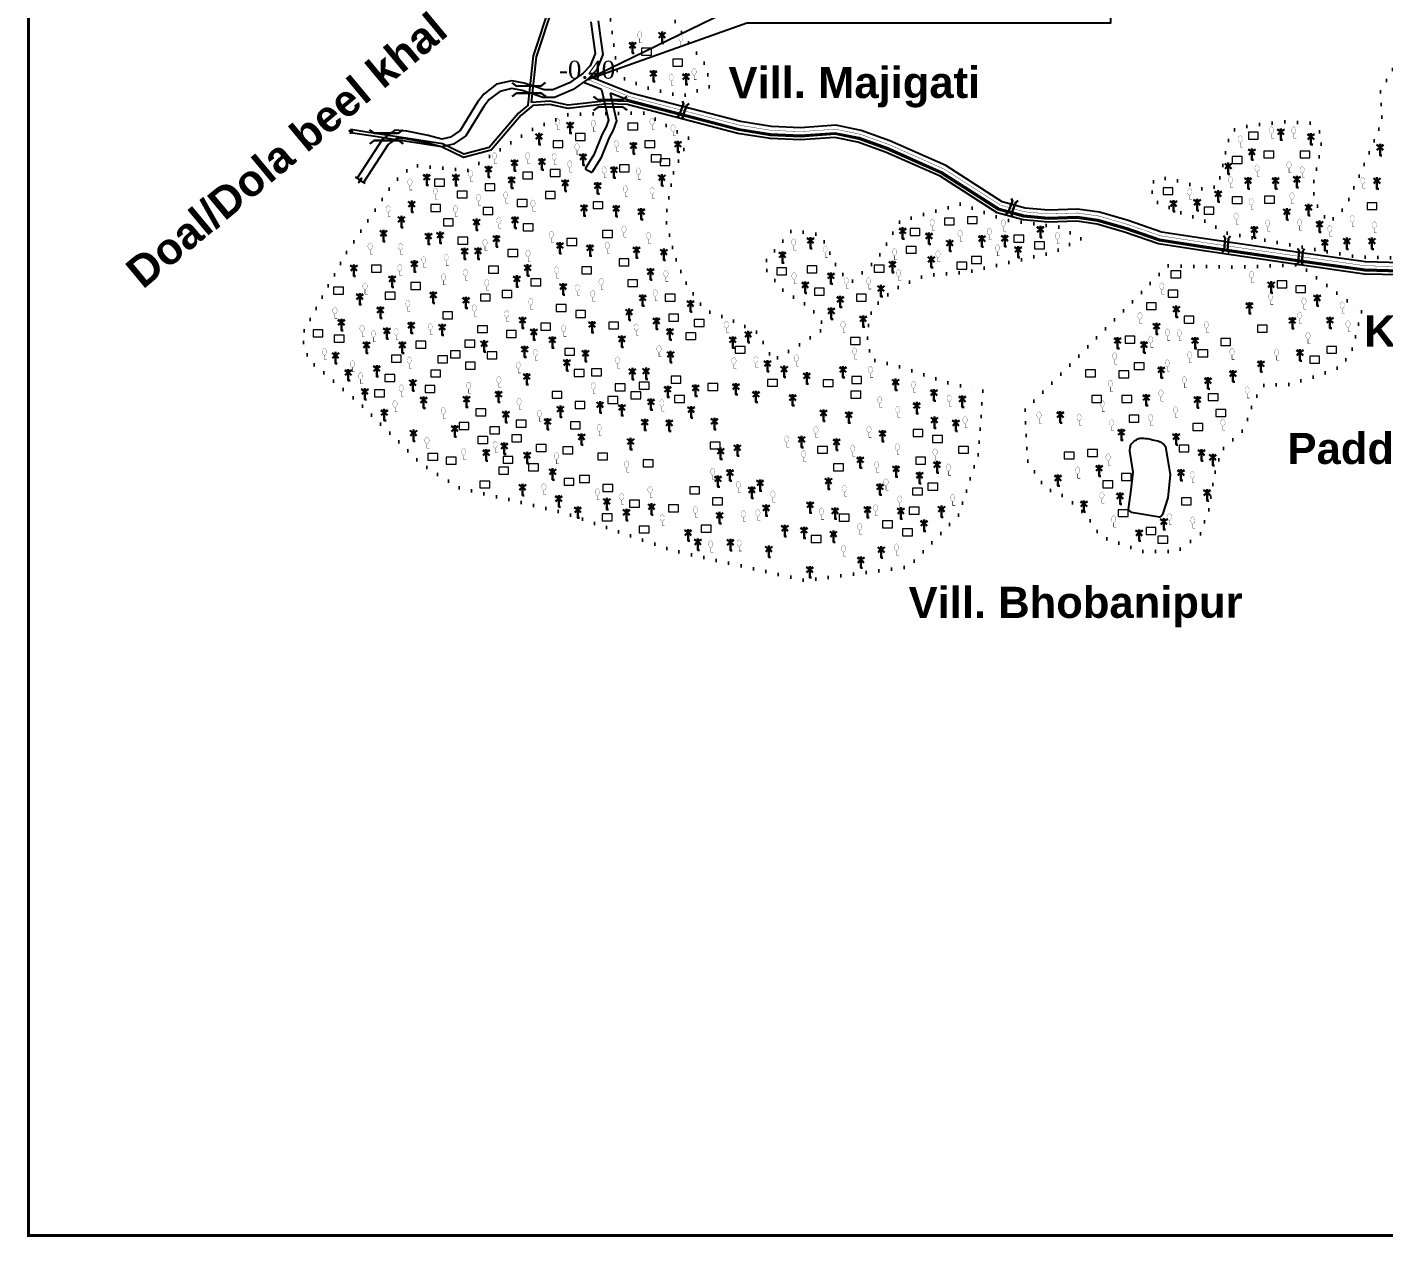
# Model space of a CAD drawing. Header units: millimetres. Extents: x 103 to 32834, y -100302 to -48.
# Drawn here: x 28147 to 30281, y -100302 to -98398 of the extents above; entities that cross this region are included whole.
import ezdxf

# ---------------------------------------------------------------- set-up
doc = ezdxf.new("R2010")
doc.units = ezdxf.units.MM
doc.header["$MEASUREMENT"] = 0
doc.linetypes.add('CENTERX2', pattern=[4, 2.5, -0.5, 0.5, -0.5])
doc.linetypes.add('DOT2', pattern=[0.125, 0, -0.125])
for name, color, linetype in [('boundary', 7, 'Continuous'), ('Home Stead', 151, 'Continuous'), ('Khal', 4, 'Continuous'), ('TEXT', 5, 'Continuous'), ('Trees', 77, 'Continuous')]:
    doc.layers.add(name, color=color, linetype=linetype)
for name, color, linetype, lineweight in [('Bridge or Culvert', 7, 'Continuous', 25), ('HOUSE', 144, 'Continuous', 18), ('OUTLINE', 7, 'Continuous', 15), ('PUCCA ROAD', 1, 'Continuous', 30)]:
    doc.layers.add(name, color=color, linetype=linetype, lineweight=lineweight)
doc.styles.add('b', font='times.ttf')
doc.styles.add('sum', font='arialbd.ttf')

# ---------------------------------------------------------------- blocks, each defined once
blk = doc.blocks.new('A$C3B865840')
at = {"layer": 'Bridge or Culvert', "color": 7, "linetype": 'Continuous', "lineweight": 30}
for points in [[(0, 43.6), (13.8, 33.1), (91.3, 33.3), (105, 44.2)], [(0.2, 0), (13.9, 10.6), (91.4, 10.9), (105.2, 0.2)]]:
    blk.add_lwpolyline(points, dxfattribs=at)
blk = doc.blocks.new('A$C7FEE66E4')
at = {"layer": 'Trees', "linetype": 'Continuous', "const_width": 0.000142}
blk.add_lwpolyline([(0, 0.00001, 0.606435), (0, 0.00493, 0.606435)], format="xyb", close=True, dxfattribs=at)
at = {"layer": 'Trees', "linetype": 'Continuous', "const_width": 0.000252}
for points in [[(0, 0.00001), (0, -0.00287)], [(0, -0.00287), (0.00172, -0.00287)]]:
    blk.add_lwpolyline(points, dxfattribs=at)
blk = doc.blocks.new('A$C01DB3217')
at = {"layer": 'Trees', "color": 1, "lineweight": 30}
blk.add_lwpolyline([(0, 0.0028), (0, -0.0071), (0.0015, -0.0071)], dxfattribs=at)
for centre, start, end in [((-0.012, -0.0154), 41.2491, 62.6782), ((0.012, -0.0154), 117.3218, 138.7509)]:
    blk.add_arc(centre, 0.0195, start, end, dxfattribs=at)

msp = doc.modelspace()

# ---------------------------------------------------------------- linework, layer by layer
at = {"layer": 'boundary', "color": 0, "const_width": 4.28}
msp.add_lwpolyline([(28148.8, -96961.5), (32831.6, -96961.5), (32831.6, -100299.5), (28148.8, -100299.5), (28148.8, -96961.5)], dxfattribs=at)
at = {"layer": 'Home Stead', "color": 7, "linetype": 'DOT2', "lineweight": 50, "ltscale": 159.474072, "flags": 128}
for points in [[(29262.5, -98254.7), (29226.8, -98340.6), (29183.7, -98356.9), (29162.4, -98382.9), (29180.5, -98414.4), (29215.2, -98459.3), (29221.5, -98491.6), (29176.6, -98507.4), (29122.2, -98493.9), (29076.4, -98475.6), (29069.2, -98421), (29061.4, -98361.5), (29034.9, -98285.1), (29041.6, -98241.5), (29061.4, -98210.4), (29103.4, -98187.8), (29134.9, -98176.2), (29148.2, -98186.1), (29169.8, -98202.4), (29218.9, -98214.9), (29237.1, -98223.7), (29262.5, -98254.7)], [(30550.2, -98628), (30489.8, -98651), (30462.7, -98676.8), (30437.6, -98711.4), (30436.9, -98744.6), (30434, -98764.9), (30240.3, -98759.9), (30172.3, -98748.3), (30080, -98730.9), (30034.1, -98722.2), (30001.2, -98704.1), (29963.5, -98691.1), (29920, -98672.2), (29913.7, -98644.2), (29930.9, -98635.4), (29967.7, -98642.5), (29995.8, -98653.4), (30020.5, -98649.2), (30025.1, -98627.9), (30037.7, -98573.9), (30045.7, -98560), (30072, -98553.3), (30123.2, -98547.5), (30165, -98549.2), (30180.1, -98562.1), (30183.5, -98586), (30174.7, -98625.4), (30168.8, -98653.4), (30177.6, -98681.5), (30194.4, -98705.7), (30213.2, -98691.1), (30225, -98671.8), (30254.7, -98605.3), (30278.8, -98546.9), (30276.2, -98499.5), (30299.9, -98456.4), (30345.1, -98439), (30371.4, -98439), (30390.9, -98453.8), (30393.6, -98485.9), (30388.3, -98539.5), (30393, -98580), (30399.4, -98601.1), (30426.7, -98608.5), (30460.4, -98601.6), (30505.2, -98579), (30535.6, -98569.8), (30550.2, -98628)], [(29650.5, -98971.2), (29643.5, -99069.9), (29612.3, -99166), (29533.9, -99247.5), (29372.1, -99269.2), (29163.2, -99222.1), (28990.9, -99162.4), (28825.2, -99122.9), (28765.6, -99084.9), (28670.4, -98990.7), (28589.5, -98921.9), (28578.4, -98883.6), (28647.5, -98755.7), (28723.4, -98643.1), (28753.3, -98615.8), (28839.5, -98624.3), (28939.3, -98560.4), (28999, -98535.7), (29116.7, -98533.3), (29187.7, -98573.2), (29162.9, -98629.6), (29150.9, -98698.7), (29164.4, -98755.7), (29181.7, -98798.6), (29212.5, -98843.6), (29253.8, -98858.6), (29296.8, -98879.8), (29320.5, -98922.8), (29361.8, -98898.6), (29403.1, -98870.9), (29379.5, -98839.6), (29337, -98813.7), (29303.9, -98772.9), (29349.4, -98718.6), (29395.5, -98725.1), (29423.8, -98782.4), (29443.9, -98799.5), (29484.1, -98764.1), (29520.1, -98703.9), (29615.6, -98676.9), (29687.3, -98702.3), (29772.3, -98713.4), (29805.3, -98731), (29763.5, -98752.3), (29688.8, -98769.5), (29625.7, -98783.9), (29561.2, -98789), (29523.1, -98804.3), (29494.4, -98824.2), (29476.2, -98841.5), (29470.7, -98864.7), (29468.8, -98893), (29474.8, -98921.2), (29519.8, -98932.8), (29591.1, -98956.8), (29650.5, -98971.2)], [(30246.2, -98846.5), (30230.7, -98909.4), (30214, -98932.7), (30177.6, -98947), (30129.4, -98961.3), (30093.5, -98960.8), (30078.3, -98983.3), (30061.1, -99031.5), (30026.6, -99063.7), (30014.9, -99101.7), (30006.1, -99158.1), (29992.2, -99196.9), (29956.3, -99223.2), (29899.9, -99223.2), (29835.5, -99199.8), (29815.7, -99169.1), (29783.5, -99139.1), (29748.3, -99123.8), (29720.7, -99080.5), (29716.8, -99000.5), (29794.2, -98923.1), (29890.1, -98826), (29941.6, -98773.8), (30045.9, -98776.2), (30148.8, -98772.3), (30246.2, -98846.5)]]:
    msp.add_lwpolyline(points, dxfattribs=at)
at = {"layer": 'HOUSE'}
for points in [[(29113.4, -98442.5), (29128.9, -98442.5), (29128.9, -98431.7), (29113.4, -98431.7), (29113.4, -98442.5)], [(29162.6, -98459.6), (29178.1, -98459.6), (29178.1, -98448.8), (29162.6, -98448.8), (29162.6, -98459.6)], [(29092, -98560.2), (29107.5, -98560.2), (29107.5, -98549.4), (29092, -98549.4), (29092, -98560.2)], [(28974.3, -98587.9), (28989.8, -98587.9), (28989.8, -98577.1), (28974.3, -98577.1), (28974.3, -98587.9)], [(29009.3, -98576.9), (29024.8, -98576.9), (29024.8, -98566), (29009.3, -98566), (29009.3, -98576.9)], [(29118.6, -98587.9), (29134.1, -98587.9), (29134.1, -98577.1), (29118.6, -98577.1), (29118.6, -98587.9)], [(30068.4, -98574.7), (30083.9, -98574.7), (30083.9, -98563.9), (30068.4, -98563.9), (30068.4, -98574.7)], [(29128.6, -98610.1), (29144.1, -98610.1), (29144.1, -98599.3), (29128.6, -98599.3), (29128.6, -98610.1)], [(29142.5, -98616.2), (29158, -98616.2), (29158, -98605.4), (29142.5, -98605.4), (29142.5, -98616.2)], [(30042.8, -98613), (30058.4, -98613), (30058.4, -98602.1), (30042.8, -98602.1), (30042.8, -98613)], [(30092.5, -98604.2), (30108.1, -98604.2), (30108.1, -98593.4), (30092.5, -98593.4), (30092.5, -98604.2)], [(30149.6, -98604.2), (30165.1, -98604.2), (30165.1, -98593.4), (30149.6, -98593.4), (30149.6, -98604.2)], [(28926.6, -98637.3), (28942.1, -98637.3), (28942.1, -98626.4), (28926.6, -98626.4), (28926.6, -98637.3)], [(28969.9, -98633.4), (28985.4, -98633.4), (28985.4, -98622.5), (28969.9, -98622.5), (28969.9, -98633.4)], [(29078.7, -98626.2), (29094.2, -98626.2), (29094.2, -98615.3), (29078.7, -98615.3), (29078.7, -98626.2)], [(28787.9, -98648.4), (28803.4, -98648.4), (28803.4, -98637.5), (28787.9, -98637.5), (28787.9, -98648.4)], [(28867.2, -98655.6), (28882.7, -98655.6), (28882.7, -98644.7), (28867.2, -98644.7), (28867.2, -98655.6)], [(28823.4, -98667.2), (28838.9, -98667.2), (28838.9, -98656.4), (28823.4, -98656.4), (28823.4, -98667.2)], [(28917.8, -98680.5), (28933.3, -98680.5), (28933.3, -98669.7), (28917.8, -98669.7), (28917.8, -98680.5)], [(28962.1, -98667.8), (28977.6, -98667.8), (28977.6, -98656.9), (28962.1, -98656.9), (28962.1, -98667.8)], [(29934.1, -98661.9), (29949.6, -98661.9), (29949.6, -98651.1), (29934.1, -98651.1), (29934.1, -98661.9)], [(30042.8, -98676), (30058.4, -98676), (30058.4, -98665.2), (30042.8, -98665.2), (30042.8, -98676)], [(30093.9, -98675.4), (30109.4, -98675.4), (30109.4, -98664.5), (30093.9, -98664.5), (30093.9, -98675.4)], [(28781.8, -98688.3), (28797.3, -98688.3), (28797.3, -98677.4), (28781.8, -98677.4), (28781.8, -98688.3)], [(28864.1, -98693), (28879.6, -98693), (28879.6, -98682.1), (28864.1, -98682.1), (28864.1, -98693)], [(29037.1, -98683.9), (29052.6, -98683.9), (29052.6, -98673), (29037.1, -98673), (29037.1, -98683.9)], [(29998.5, -98692.8), (30014.1, -98692.8), (30014.1, -98681.9), (29998.5, -98681.9), (29998.5, -98692.8)], [(30255, -98685.4), (30270.5, -98685.4), (30270.5, -98674.6), (30255, -98674.6), (30255, -98685.4)], [(28801.7, -98711), (28817.3, -98711), (28817.3, -98700.2), (28801.7, -98700.2), (28801.7, -98711)], [(28927.1, -98718.8), (28942.7, -98718.8), (28942.7, -98707.9), (28927.1, -98707.9), (28927.1, -98718.8)], [(29590.1, -98709.6), (29605.6, -98709.6), (29605.6, -98698.7), (29590.1, -98698.7), (29590.1, -98709.6)], [(29626.2, -98707.6), (29641.7, -98707.6), (29641.7, -98696.7), (29626.2, -98696.7), (29626.2, -98707.6)], [(28824.5, -98739.9), (28840, -98739.9), (28840, -98729), (28824.5, -98729), (28824.5, -98739.9)], [(28996, -98742.1), (29011.5, -98742.1), (29011.5, -98731.2), (28996, -98731.2), (28996, -98742.1)], [(29052, -98729.3), (29067.6, -98729.3), (29067.6, -98718.5), (29052, -98718.5), (29052, -98729.3)], [(29536, -98726.1), (29551.5, -98726.1), (29551.5, -98715.3), (29536, -98715.3), (29536, -98726.1)], [(29699.4, -98736.6), (29714.9, -98736.6), (29714.9, -98725.8), (29699.4, -98725.8), (29699.4, -98736.6)], [(28903.3, -98759.3), (28918.8, -98759.3), (28918.8, -98748.4), (28903.3, -98748.4), (28903.3, -98759.3)], [(29529.9, -98754.2), (29545.5, -98754.2), (29545.5, -98743.3), (29529.9, -98743.3), (29529.9, -98754.2)], [(29731.8, -98747.1), (29747.4, -98747.1), (29747.4, -98736.3), (29731.8, -98736.3), (29731.8, -98747.1)], [(28688.5, -98784), (28704, -98784), (28704, -98773.1), (28688.5, -98773.1), (28688.5, -98784)], [(28872.8, -98785.3), (28888.3, -98785.3), (28888.3, -98774.5), (28872.8, -98774.5), (28872.8, -98785.3)], [(29019.3, -98786.5), (29034.8, -98786.5), (29034.8, -98775.6), (29019.3, -98775.6), (29019.3, -98786.5)], [(29078.1, -98773.7), (29093.6, -98773.7), (29093.6, -98762.8), (29078.1, -98762.8), (29078.1, -98773.7)], [(29373.8, -98784.9), (29389.4, -98784.9), (29389.4, -98774), (29373.8, -98774), (29373.8, -98784.9)], [(29479.6, -98783.9), (29495.1, -98783.9), (29495.1, -98773), (29479.6, -98773), (29479.6, -98783.9)], [(29609.6, -98779.2), (29625.2, -98779.2), (29625.2, -98768.3), (29609.6, -98768.3), (29609.6, -98779.2)], [(29632.7, -98770.2), (29648.2, -98770.2), (29648.2, -98759.3), (29632.7, -98759.3), (29632.7, -98770.2)], [(28939.4, -98805.3), (28954.9, -98805.3), (28954.9, -98794.4), (28939.4, -98794.4), (28939.4, -98805.3)], [(29091.8, -98806.6), (29107.3, -98806.6), (29107.3, -98795.8), (29091.8, -98795.8), (29091.8, -98806.6)], [(29326.2, -98787.9), (29341.7, -98787.9), (29341.7, -98777), (29326.2, -98777), (29326.2, -98787.9)], [(29946.3, -98792.6), (29961.8, -98792.6), (29961.8, -98781.8), (29946.3, -98781.8), (29946.3, -98792.6)], [(30113.5, -98808.6), (30129, -98808.6), (30129, -98797.8), (30113.5, -98797.8), (30113.5, -98808.6)], [(28628.9, -98818.4), (28644.4, -98818.4), (28644.4, -98807.5), (28628.9, -98807.5), (28628.9, -98818.4)], [(28710.1, -98826.3), (28725.7, -98826.3), (28725.7, -98815.5), (28710.1, -98815.5), (28710.1, -98826.3)], [(28750.3, -98811.3), (28765.8, -98811.3), (28765.8, -98800.4), (28750.3, -98800.4), (28750.3, -98811.3)], [(28860, -98829.1), (28875.5, -98829.1), (28875.5, -98818.3), (28860, -98818.3), (28860, -98829.1)], [(28893.9, -98823.6), (28909.4, -98823.6), (28909.4, -98812.7), (28893.9, -98812.7), (28893.9, -98823.6)], [(29150.8, -98829.3), (29166.3, -98829.3), (29166.3, -98818.4), (29150.8, -98818.4), (29150.8, -98829.3)], [(29385.4, -98820), (29400.9, -98820), (29400.9, -98809.1), (29385.4, -98809.1), (29385.4, -98820)], [(29451.6, -98829.4), (29467.1, -98829.4), (29467.1, -98818.6), (29451.6, -98818.6), (29451.6, -98829.4)], [(29942, -98823.1), (29957.5, -98823.1), (29957.5, -98812.2), (29942, -98812.2), (29942, -98823.1)], [(30142.9, -98816.1), (30158.4, -98816.1), (30158.4, -98805.2), (30142.9, -98805.2), (30142.9, -98816.1)], [(28979.1, -98845.9), (28994.6, -98845.9), (28994.6, -98835), (28979.1, -98835), (28979.1, -98845.9)], [(29907.8, -98842.8), (29923.3, -98842.8), (29923.3, -98831.9), (29907.8, -98831.9), (29907.8, -98842.8)], [(28800.6, -98857.4), (28816.2, -98857.4), (28816.2, -98846.5), (28800.6, -98846.5), (28800.6, -98857.4)], [(29010, -98855.2), (29025.5, -98855.2), (29025.5, -98844.3), (29010, -98844.3), (29010, -98855.2)], [(29156.3, -98860.9), (29171.8, -98860.9), (29171.8, -98850), (29156.3, -98850), (29156.3, -98860.9)], [(29196.5, -98869.3), (29212, -98869.3), (29212, -98858.4), (29196.5, -98858.4), (29196.5, -98869.3)], [(29967.1, -98864.2), (29982.7, -98864.2), (29982.7, -98853.3), (29967.1, -98853.3), (29967.1, -98864.2)], [(28596.7, -98885.4), (28612.2, -98885.4), (28612.2, -98874.6), (28596.7, -98874.6), (28596.7, -98885.4)], [(28629.8, -98893.8), (28645.3, -98893.8), (28645.3, -98883), (28629.8, -98883), (28629.8, -98893.8)], [(28855.4, -98879), (28871, -98879), (28871, -98868.1), (28855.4, -98868.1), (28855.4, -98879)], [(28900.9, -98886.5), (28916.4, -98886.5), (28916.4, -98875.6), (28900.9, -98875.6), (28900.9, -98886.5)], [(28954.8, -98875), (28970.3, -98875), (28970.3, -98864.2), (28954.8, -98864.2), (28954.8, -98875)], [(29061.8, -98873.2), (29077.3, -98873.2), (29077.3, -98862.4), (29061.8, -98862.4), (29061.8, -98873.2)], [(29183.2, -98890), (29198.7, -98890), (29198.7, -98879.1), (29183.2, -98879.1), (29183.2, -98890)], [(30082.5, -98878.1), (30098, -98878.1), (30098, -98867.2), (30082.5, -98867.2), (30082.5, -98878.1)], [(28758.3, -98903.3), (28773.8, -98903.3), (28773.8, -98892.4), (28758.3, -98892.4), (28758.3, -98903.3)], [(28835.6, -98902), (28851.1, -98902), (28851.1, -98891.1), (28835.6, -98891.1), (28835.6, -98902)], [(28992.5, -98914.7), (29008, -98914.7), (29008, -98903.9), (28992.5, -98903.9), (28992.5, -98914.7)], [(29260.9, -98911.6), (29276.5, -98911.6), (29276.5, -98900.8), (29260.9, -98900.8), (29260.9, -98911.6)], [(29442, -98897.7), (29457.5, -98897.7), (29457.5, -98886.8), (29442, -98886.8), (29442, -98897.7)], [(29874.2, -98895.7), (29889.7, -98895.7), (29889.7, -98884.8), (29874.2, -98884.8), (29874.2, -98895.7)], [(30024.8, -98899.4), (30040.4, -98899.4), (30040.4, -98888.5), (30024.8, -98888.5), (30024.8, -98899.4)], [(30191.7, -98911.5), (30207.2, -98911.5), (30207.2, -98900.7), (30191.7, -98900.7), (30191.7, -98911.5)], [(28719.9, -98925.3), (28735.4, -98925.3), (28735.4, -98914.5), (28719.9, -98914.5), (28719.9, -98925.3)], [(28792.7, -98926.7), (28808.3, -98926.7), (28808.3, -98915.8), (28792.7, -98915.8), (28792.7, -98926.7)], [(28812.6, -98918.7), (28828.1, -98918.7), (28828.1, -98907.9), (28812.6, -98907.9), (28812.6, -98918.7)], [(28836.2, -98936.3), (28851.7, -98936.3), (28851.7, -98925.4), (28836.2, -98925.4), (28836.2, -98936.3)], [(28870.4, -98920), (28886, -98920), (28886, -98909.2), (28870.4, -98909.2), (28870.4, -98920)], [(29989, -98917), (30004.6, -98917), (30004.6, -98906.2), (29989, -98906.2), (29989, -98917)], [(30164.8, -98927.2), (30180.3, -98927.2), (30180.3, -98916.3), (30164.8, -98916.3), (30164.8, -98927.2)], [(28709.7, -98955.8), (28725.3, -98955.8), (28725.3, -98944.9), (28709.7, -98944.9), (28709.7, -98955.8)], [(28781.7, -98948.7), (28797.2, -98948.7), (28797.2, -98937.9), (28781.7, -98937.9), (28781.7, -98948.7)], [(29007.5, -98947.8), (29023, -98947.8), (29023, -98937), (29007.5, -98937), (29007.5, -98947.8)], [(29034.9, -98946.9), (29050.4, -98946.9), (29050.4, -98936.1), (29034.9, -98936.1), (29034.9, -98946.9)], [(29812.2, -98948.5), (29827.7, -98948.5), (29827.7, -98937.7), (29812.2, -98937.7), (29812.2, -98948.5)], [(29864.5, -98950.1), (29880.1, -98950.1), (29880.1, -98939.3), (29864.5, -98939.3), (29864.5, -98950.1)], [(29888.6, -98937.3), (29904.1, -98937.3), (29904.1, -98926.4), (29888.6, -98926.4), (29888.6, -98937.3)], [(28772.9, -98973), (28788.4, -98973), (28788.4, -98962.1), (28772.9, -98962.1), (28772.9, -98973)], [(29072.1, -98970.6), (29087.6, -98970.6), (29087.6, -98959.7), (29072.1, -98959.7), (29072.1, -98970.6)], [(29109.7, -98968), (29125.2, -98968), (29125.2, -98957.2), (29109.7, -98957.2), (29109.7, -98968)], [(29159.8, -98958.5), (29175.4, -98958.5), (29175.4, -98947.7), (29159.8, -98947.7), (29159.8, -98958.5)], [(29218, -98970.1), (29233.5, -98970.1), (29233.5, -98959.2), (29218, -98959.2), (29218, -98970.1)], [(29311.7, -98963.5), (29327.2, -98963.5), (29327.2, -98952.7), (29311.7, -98952.7), (29311.7, -98963.5)], [(29399.4, -98964), (29415, -98964), (29415, -98953.2), (29399.4, -98953.2), (29399.4, -98964)], [(29444.1, -98959), (29459.6, -98959), (29459.6, -98948.2), (29444.1, -98948.2), (29444.1, -98959)], [(28693.4, -98980.1), (28708.9, -98980.1), (28708.9, -98969.2), (28693.4, -98969.2), (28693.4, -98980.1)], [(28972.7, -98982.3), (28988.2, -98982.3), (28988.2, -98971.4), (28972.7, -98971.4), (28972.7, -98982.3)], [(29008.8, -98998.4), (29024.3, -98998.4), (29024.3, -98987.5), (29008.8, -98987.5), (29008.8, -98998.4)], [(29060.3, -98990.3), (29075.9, -98990.3), (29075.9, -98979.4), (29060.3, -98979.4), (29060.3, -98990.3)], [(29096.6, -98983.2), (29112.1, -98983.2), (29112.1, -98972.4), (29096.6, -98972.4), (29096.6, -98983.2)], [(29165.4, -98989.1), (29180.9, -98989.1), (29180.9, -98978.2), (29165.4, -98978.2), (29165.4, -98989.1)], [(29442.9, -98981.9), (29458.4, -98981.9), (29458.4, -98971.1), (29442.9, -98971.1), (29442.9, -98981.9)], [(29821.8, -98989.1), (29837.3, -98989.1), (29837.3, -98978.2), (29821.8, -98978.2), (29821.8, -98989.1)], [(29869.4, -98989.1), (29884.9, -98989.1), (29884.9, -98978.2), (29869.4, -98978.2), (29869.4, -98989.1)], [(30005.1, -98986), (30020.6, -98986), (30020.6, -98975.1), (30005.1, -98975.1), (30005.1, -98986)], [(28852.8, -99009.7), (28868.3, -99009.7), (28868.3, -98998.8), (28852.8, -98998.8), (28852.8, -99009.7)], [(29880.5, -99019.7), (29896, -99019.7), (29896, -99008.8), (29880.5, -99008.8), (29880.5, -99019.7)], [(30017.3, -99011.1), (30032.9, -99011.1), (30032.9, -99000.2), (30017.3, -99000.2), (30017.3, -99011.1)], [(28826.3, -99031.3), (28841.9, -99031.3), (28841.9, -99020.5), (28826.3, -99020.5), (28826.3, -99031.3)], [(28874.5, -99038.4), (28890, -99038.4), (28890, -99027.5), (28874.5, -99027.5), (28874.5, -99038.4)], [(28916.2, -99027.7), (28931.8, -99027.7), (28931.8, -99016.8), (28916.2, -99016.8), (28916.2, -99027.7)], [(29001.4, -99030.2), (29017, -99030.2), (29017, -99019.3), (29001.4, -99019.3), (29001.4, -99030.2)], [(29540.8, -99042.2), (29556.3, -99042.2), (29556.3, -99031.3), (29540.8, -99031.3), (29540.8, -99042.2)], [(29981, -99033), (29996.5, -99033), (29996.5, -99022.1), (29981, -99022.1), (29981, -99033)], [(28855.9, -99053.4), (28871.4, -99053.4), (28871.4, -99042.5), (28855.9, -99042.5), (28855.9, -99053.4)], [(28909.2, -99050.7), (28924.7, -99050.7), (28924.7, -99039.8), (28909.2, -99039.8), (28909.2, -99050.7)], [(29221.4, -99062.1), (29236.9, -99062.1), (29236.9, -99051.2), (29221.4, -99051.2), (29221.4, -99062.1)], [(29571.4, -99051.7), (29586.9, -99051.7), (29586.9, -99040.8), (29571.4, -99040.8), (29571.4, -99051.7)], [(28777.3, -99079.9), (28792.8, -99079.9), (28792.8, -99069), (28777.3, -99069), (28777.3, -99079.9)], [(28806, -99086.1), (28821.5, -99086.1), (28821.5, -99075.2), (28806, -99075.2), (28806, -99086.1)], [(28895.6, -99084.6), (28911.1, -99084.6), (28911.1, -99073.8), (28895.6, -99073.8), (28895.6, -99084.6)], [(28947.8, -99065.8), (28963.3, -99065.8), (28963.3, -99054.9), (28947.8, -99054.9), (28947.8, -99065.8)], [(28989.7, -99069.7), (29005.2, -99069.7), (29005.2, -99058.9), (28989.7, -99058.9), (28989.7, -99069.7)], [(29044.5, -99079.4), (29060, -99079.4), (29060, -99068.6), (29044.5, -99068.6), (29044.5, -99079.4)], [(29390.3, -99068.9), (29405.9, -99068.9), (29405.9, -99058), (29390.3, -99058), (29390.3, -99068.9)], [(29544.9, -99086.1), (29560.4, -99086.1), (29560.4, -99075.2), (29544.9, -99075.2), (29544.9, -99086.1)], [(29612.4, -99068.9), (29628, -99068.9), (29628, -99058), (29612.4, -99058), (29612.4, -99068.9)], [(29778.5, -99077.8), (29794, -99077.8), (29794, -99067), (29778.5, -99067), (29778.5, -99077.8)], [(29815.4, -99074), (29830.9, -99074), (29830.9, -99063.1), (29815.4, -99063.1), (29815.4, -99074)], [(29959.2, -99066.8), (29974.8, -99066.8), (29974.8, -99056), (29959.2, -99056), (29959.2, -99066.8)], [(28888.7, -99101.8), (28904.2, -99101.8), (28904.2, -99090.9), (28888.7, -99090.9), (28888.7, -99101.8)], [(28935.8, -99096.3), (28951.3, -99096.3), (28951.3, -99085.4), (28935.8, -99085.4), (28935.8, -99096.3)], [(29116.2, -99090.3), (29131.8, -99090.3), (29131.8, -99079.4), (29116.2, -99079.4), (29116.2, -99090.3)], [(29415.5, -99096.3), (29431, -99096.3), (29431, -99085.4), (29415.5, -99085.4), (29415.5, -99096.3)], [(28859.1, -99123.3), (28874.6, -99123.3), (28874.6, -99112.5), (28859.1, -99112.5), (28859.1, -99123.3)], [(28991.5, -99119.1), (29007, -99119.1), (29007, -99108.3), (28991.5, -99108.3), (28991.5, -99119.1)], [(29015.8, -99114.7), (29031.3, -99114.7), (29031.3, -99103.9), (29015.8, -99103.9), (29015.8, -99114.7)], [(29052.6, -99128.8), (29068.1, -99128.8), (29068.1, -99118), (29052.6, -99118), (29052.6, -99128.8)], [(29563.9, -99126.8), (29579.4, -99126.8), (29579.4, -99116), (29563.9, -99116), (29563.9, -99126.8)], [(29839.4, -99123.1), (29855, -99123.1), (29855, -99112.2), (29839.4, -99112.2), (29839.4, -99123.1)], [(29868.6, -99111.6), (29884.1, -99111.6), (29884.1, -99100.7), (29868.6, -99100.7), (29868.6, -99111.6)], [(29189.3, -99132.4), (29204.8, -99132.4), (29204.8, -99121.5), (29189.3, -99121.5), (29189.3, -99132.4)], [(29225, -99150), (29240.6, -99150), (29240.6, -99139.2), (29225, -99139.2), (29225, -99150)], [(29539.8, -99134.4), (29555.3, -99134.4), (29555.3, -99123.5), (29539.8, -99123.5), (29539.8, -99134.4)], [(29962.8, -99149.9), (29978.4, -99149.9), (29978.4, -99139.1), (29962.8, -99139.1), (29962.8, -99149.9)], [(29094.7, -99153.4), (29110.2, -99153.4), (29110.2, -99142.5), (29094.7, -99142.5), (29094.7, -99153.4)], [(29155.9, -99161.1), (29171.4, -99161.1), (29171.4, -99150.2), (29155.9, -99150.2), (29155.9, -99161.1)], [(29534.8, -99164.4), (29550.3, -99164.4), (29550.3, -99153.5), (29534.8, -99153.5), (29534.8, -99164.4)], [(29863.4, -99168.4), (29878.9, -99168.4), (29878.9, -99157.6), (29863.4, -99157.6), (29863.4, -99168.4)], [(29051.6, -99174.9), (29067.1, -99174.9), (29067.1, -99164.1), (29051.6, -99164.1), (29051.6, -99174.9)], [(29207.5, -99192.8), (29223, -99192.8), (29223, -99182), (29207.5, -99182), (29207.5, -99192.8)], [(29424.5, -99175.4), (29440, -99175.4), (29440, -99164.6), (29424.5, -99164.6), (29424.5, -99175.4)], [(29492.7, -99185.9), (29508.2, -99185.9), (29508.2, -99175.1), (29492.7, -99175.1), (29492.7, -99185.9)], [(29109.8, -99194.2), (29125.3, -99194.2), (29125.3, -99183.3), (29109.8, -99183.3), (29109.8, -99194.2)], [(29380.4, -99209), (29395.9, -99209), (29395.9, -99198.1), (29380.4, -99198.1), (29380.4, -99209)], [(29524.3, -99198.5), (29539.8, -99198.5), (29539.8, -99187.6), (29524.3, -99187.6), (29524.3, -99198.5)], [(29907.3, -99196.4), (29922.8, -99196.4), (29922.8, -99185.5), (29907.3, -99185.5), (29907.3, -99196.4)], [(29926, -99210.3), (29941.5, -99210.3), (29941.5, -99199.4), (29926, -99199.4), (29926, -99210.3)]]:
    msp.add_lwpolyline(points, dxfattribs=at)
at = {"layer": 'Khal', "color": 7, "lineweight": 25, "ltscale": 0.1}
msp.add_lwpolyline([(29279.2, -98359.3), (29028.6, -98480.7), (29279.2, -98391.8), (29851.9, -98391.8), (29851.9, -98230.1), (29279.2, -98230.1)], close=True, dxfattribs=at)
at = {"layer": 'Khal', "lineweight": 25, "ltscale": 0.1}
for points in [[(29033.4, -98390.1), (29036.8, -98413.5), (29040.4, -98440.1), (29032.5, -98459.3), (29021.7, -98470.9), (29000.1, -98485.9), (28974, -98497.1), (28960.1, -98497.1), (28945.2, -98491.9), (28928.5, -98486.4), (28909.3, -98483), (28885.2, -98488.4), (28865.3, -98503.7), (28855.2, -98516.5), (28828, -98560.8), (28812.7, -98571.4), (28799.1, -98574.6), (28777.8, -98568.9), (28744.2, -98562), (28725.1, -98560.7), (28705.9, -98574.7), (28665.9, -98636)], [(29045.2, -98388.4), (29048.6, -98411.9), (29052.7, -98441.7), (29042.7, -98465.9), (29029.6, -98480), (29005.9, -98496.5), (28976.5, -98509.1), (28958, -98509.1), (28941.3, -98503.3), (28925.6, -98498.1), (28909.6, -98495.2), (28890.5, -98499.5), (28873.8, -98512.3), (28865.1, -98523.4), (28836.9, -98569.2), (28817.7, -98582.6), (28798.9, -98586.9), (28775.1, -98580.6), (28742.6, -98573.9), (28728.6, -98573), (28714.7, -98583.1), (28675.9, -98642.7)], [(29050.6, -98496.7), (29061.5, -98545), (29057.6, -98555.5), (29051.7, -98566.8), (29038.4, -98599.2), (29024.7, -98621.5)], [(29064.2, -98502.1), (29074, -98545.8), (29068.6, -98560.5), (29062.6, -98571.9), (29049.2, -98604.6), (29035.4, -98627)], [(29024.7, -98621.5), (29035.4, -98627)], [(28662.6, -98634.1), (28669.5, -98638.2), (28668.5, -98642.7), (28672.8, -98635.9), (28671.5, -98640.4), (28678.4, -98644)]]:
    msp.add_lwpolyline(points, dxfattribs=at)
at = {"layer": 'Khal', "color": 3, "linetype": 'Continuous'}
for points in [[(30308.1, -98769.3), (30252.5, -98767.8), (30151.5, -98753.5), (30000.9, -98731.6), (29931.6, -98720.8), (29879, -98702.8), (29834.2, -98689.7), (29799.3, -98684.8), (29753.6, -98686.2), (29717.1, -98683), (29681, -98673.1), (29592.2, -98616.3), (29504.2, -98577.3), (29459, -98561.1), (29419, -98552.9), (29363.4, -98556.8), (29317.7, -98554.8), (29269.1, -98546.9), (29096.6, -98502.1), (29032.7, -98476.6)], [(29050.6, -98496.7), (29022, -98485.3)], [(30307.8, -98781.2), (30251.5, -98779.8), (30149.8, -98765.4), (29999.1, -98743.5), (29928.7, -98732.5), (29875.4, -98714.2), (29831.6, -98701.5), (29798.7, -98696.8), (29753.3, -98698.3), (29714.9, -98694.9), (29676.1, -98684.1), (29586.5, -98626.9), (29499.8, -98588.5), (29455.8, -98572.7), (29418.2, -98565), (29363.6, -98568.8), (29316.5, -98566.8), (29266.6, -98558.7), (29092.8, -98513.5), (29064.2, -98502.1)]]:
    msp.add_lwpolyline(points, dxfattribs=at)
at = {"layer": 'Khal', "color": 7, "linetype": 'CENTERX2', "lineweight": 30, "ltscale": 5, "const_width": 0.577}
msp.add_lwpolyline([(30307.9, -98775.3), (30252, -98773.8), (30150.6, -98759.4), (30000, -98737.5), (29930.1, -98726.7), (29877.2, -98708.5), (29832.9, -98695.6), (29799, -98690.8), (29753.4, -98692.3), (29716, -98688.9), (29678.5, -98678.6), (29589.4, -98621.6), (29502, -98582.9), (29457.4, -98566.9), (29418.6, -98559), (29363.5, -98562.8), (29317.1, -98560.8), (29267.9, -98552.8), (29094.7, -98507.8), (29028.6, -98480.7)], dxfattribs=at)
at = {"layer": 'Khal', "lineweight": 25, "ltscale": 0.1}
msp.add_lwpolyline([(29938.1, -99058.4), (29945.3, -99103), (29941.8, -99139.2), (29933.9, -99163.4, -0.22694), (29928.2, -99169.4), (29887.6, -99162.7, -0.241917), (29879.5, -99156.7), (29884, -99126.1), (29887.1, -99098.7), (29882.2, -99068.7, -0.096303), (29882.6, -99057.7, -0.145485), (29885.4, -99052.8, -0.050366), (29892, -99047.6, -0.174638), (29903.2, -99045, -0.035121), (29925.6, -99049.5, -0.178098), (29938.1, -99058.4, 11.178986)], format="xyb", dxfattribs=at)
at = {"layer": 'PUCCA ROAD', "lineweight": 25}
for points in [[(28935, -98521.2), (28943.2, -98443.6), (28969.7, -98364.5), (28983, -98315.3), (28986.5, -98285.8), (28967.3, -98266.6), (28932.9, -98251.4), (28923.2, -98232.4)], [(28940.3, -98516.8), (28948, -98444.9), (28974.5, -98365.9), (28987.9, -98316.2), (28991.7, -98284), (28970.2, -98262.4), (28936.5, -98247.5), (28927.7, -98230.1)], [(30307.7, -98788.2), (30250.9, -98786.8), (30148.8, -98772.3), (29998, -98750.4), (29927, -98739.4), (29873.2, -98720.9), (29830.2, -98708.4), (29798.3, -98703.8), (29753.1, -98705.3), (29713.7, -98701.8), (29673.2, -98690.6), (29583.2, -98633), (29497.2, -98595), (29453.9, -98579.5), (29417.7, -98572.1), (29363.7, -98575.9), (29315.8, -98573.7), (29265.2, -98565.6), (29090.7, -98520.2), (29059.8, -98519), (28998.2, -98526.6), (28968.9, -98519.9), (28942.2, -98521.7), (28923.6, -98537.2), (28876.7, -98592.2), (28833.5, -98603.6), (28798.9, -98586.9), (28680.5, -98568.5), (28655.2, -98564.5)], [(30307.8, -98783.2), (30251.3, -98781.8), (30149.5, -98767.4), (29998.8, -98745.4), (29928.2, -98734.5), (29874.7, -98716.2), (29831.2, -98703.5), (29798.5, -98698.8), (29753.2, -98700.3), (29714.6, -98696.9), (29675.2, -98686), (29585.6, -98628.6), (29499, -98590.3), (29455.2, -98574.6), (29418, -98567), (29363.6, -98570.8), (29316.3, -98568.8), (29266.2, -98560.7), (29092.2, -98515.4), (29059, -98514.5), (28998.1, -98521.4), (28969.3, -98514.9), (28940.3, -98516.8)], [(28935, -98521.2), (28920, -98533.7), (28873.9, -98587.8), (28834, -98598.3), (28800.4, -98582.1), (28681.3, -98563.5), (28656.2, -98559.6)], [(28656.3, -98558.8), (28655.9, -98561.3), (28653.3, -98561.8), (28658.5, -98562.6), (28655.5, -98562.9), (28654.9, -98566.3)]]:
    msp.add_lwpolyline(points, dxfattribs=at)

# ---------------------------------------------------------------- block references
at = {"layer": 'Khal', "lineweight": 25, "ltscale": 0.1, "xscale": 0.5, "yscale": 0.5, "zscale": 0.5}
for p in [(28910, -98507.6), (29038, -98529.4), (28685.6, -98582)]:
    msp.add_blockref('A$C3B865840', p, dxfattribs=at)
at = {"layer": 'Khal', "lineweight": 25, "ltscale": 0.1, "zscale": 0.25}
for p, xscale, yscale, rotation in [((29179.2, -98543.6), 0.2499999999968315, 0.2500000000007674, 69.66492842038978), ((29696.8, -98696.3), 0.2499999999968315, 0.2500000000007549, 69.66492842038978), ((30038, -98753.6), 0.2499999999970745, 0.25, 85.0976736035552), ((30154.6, -98773.6), 0.2499999999970745, 0.25, 85.0976736035552)]:
    msp.add_blockref('A$C3B865840', p, dxfattribs=dict(at, xscale=xscale, yscale=yscale, rotation=rotation))
at = {"layer": 'Trees', "linetype": 'DOT2', "ltscale": 0.2, "xscale": 2324.169843336165, "yscale": 2324.169843336165, "zscale": 2324.169843336164}
for p in [(29110.5, -98416.5), (29175.3, -98421), (29160.1, -98483.4), (29196.1, -98474.4), (28981.1, -98553.2), (29130, -98552.6), (29037.6, -98556), (29163.1, -98562.9), (30104.5, -98566.5), (30139.7, -98566.5), (29011.9, -98592.5), (29074.1, -98587.4), (30055.4, -98580.4), (28881.9, -98607), (28934.4, -98606.7), (28976, -98607.9), (28844.2, -98634.9), (29000.5, -98619.8), (29054.7, -98629), (29108.3, -98631.2), (30082, -98626), (30132.2, -98620.8), (30153, -98628.3), (28749, -98648), (29088, -98658.8), (30040.3, -98644.5), (30248.4, -98645.6), (28788.9, -98662.3), (28856.8, -98672.5), (28899.6, -98668.5), (29130.2, -98661.7), (29975.6, -98662.9), (30072.7, -98678.5), (30136.8, -98669.9), (28714.8, -98690.2), (28820.9, -98690.2), (28942.6, -98681.6), (30049, -98701.6), (28889, -98708.4), (29085.7, -98722.1), (29570.7, -98711.7), (29682.8, -98712.6), (30098.7, -98712.6), (30149, -98711.5), (30196.4, -98721.3), (30231.6, -98705.7), (30266.3, -98715.5), (28867.1, -98743.2), (28971.6, -98730.6), (29124.5, -98732.3), (29352.9, -98742.5), (29614.7, -98728.9), (29660.6, -98725.7), (29767.6, -98732.5), (28686.3, -98748.9), (28734.2, -98749.6), (28806, -98766.5), (28934.9, -98760.3), (29059.5, -98747.7), (29402.4, -98753.9), (29511.7, -98757.9), (29579.8, -98761.1), (29673.3, -98751.6), (28733.1, -98782.5), (28770.7, -98770.5), (28979.6, -98786.5), (28802.1, -98797.3), (28836.5, -98790.5), (28869.9, -98806.4), (29049.8, -98804.7), (29151.8, -98792.2), (29353.4, -98795.6), (29435.5, -98803.3), (29470.9, -98803.7), (29518.1, -98791), (30073.4, -98793.5), (28678.3, -98811.7), (29012.7, -98814.4), (29036.6, -98823.5), (29135, -98822.5), (29932.1, -98811.9), (30103.3, -98828.4), (28631, -98849.9), (28745.6, -98839.1), (28850.2, -98846.3), (28939.1, -98836.1), (30155.7, -98835.3), (30215.9, -98841.7), (28901.5, -98855.4), (29247.1, -98872.3), (29430.5, -98872.2), (29897.6, -98858.4), (30002.1, -98872.5), (30148.8, -98857.8), (30225.1, -98871.1), (28673.7, -98878.4), (28691.4, -98886.8), (28727.3, -98883.5), (28781, -98875.4), (28991, -98878.2), (29105, -98876.4), (29940.8, -98884.5), (29959.7, -98885.5), (30162.1, -98889.5), (28614.4, -98914.8), (29140.9, -98910.4), (29448.7, -98914.1), (29914.7, -98895.5), (30042.5, -98914.9), (30112.8, -98915.8), (28658.4, -98934.2), (28747.9, -98928.4), (28919.4, -98935.9), (28946.5, -98916.4), (29075.5, -98928.2), (29258.8, -98929), (29293.3, -98927.7), (29356.9, -98924.9), (29858, -98921.8), (29940.8, -98932.8), (29975.8, -98920), (28671.5, -98952.9), (29473.6, -98943.2), (28735.3, -98972.4), (28841.4, -98968.1), (28889, -98959), (29037.4, -98968.6), (29541.2, -98966.7), (29851.1, -98965), (29930.7, -98980.1), (29967.5, -98959), (30066.4, -98975.2), (28725.6, -98996.9), (28920.8, -98993.5), (29145.4, -98995.7), (29488.2, -98990.3), (29597.5, -98988.1), (29838.3, -98996.7), (28801.5, -99007.6), (28952.6, -99012.1), (29516.7, -99005.7), (29622.5, -99022.1), (29738.9, -99014.6), (29802, -99018), (29914.7, -99018.9), (29953.8, -99006.5), (29046.9, -99034.3), (29387.8, -99038), (29471.2, -99037.1), (29853, -99026.7), (30028.2, -99026.2), (28775.8, -99054.5), (28883.1, -99061.1), (29342, -99052.5), (29515.8, -99064.6), (28833.7, -99072.4), (28979.4, -99078.9), (29368.7, -99075.7), (29445.8, -99067.1), (29575.3, -99072.9), (29847.5, -99080.9), (29090.1, -99092), (29225.3, -99103.5), (29483.5, -99092.9), (29596.2, -99096.9), (29799.7, -99101.6), (28959.8, -99127.4), (29265.7, -99123.9), (29498.1, -99120.1), (29979.9, -99108.5), (29043.8, -99135.6), (29081.9, -99142.8), (29126.8, -99131.9), (29320.1, -99138.9), (29432.8, -99130), (29519.8, -99146.9), (29603, -99144.6), (29837.8, -99140.7), (29198.5, -99163.3), (29273.8, -99170.1), (29296.5, -99168.3), (29396.3, -99166.1), (29481.7, -99160.5), (29145.9, -99176.4), (29456.7, -99190.1), (29856.3, -99178.4), (29944.1, -99174.7), (29980.8, -99180.2), (29222.3, -99217.6), (29267, -99215.9), (29431.4, -99224.4), (29514.4, -99222.6)]:
    msp.add_blockref('A$C7FEE66E4', p, dxfattribs=at)
at = {"layer": 'Trees', "ltscale": 0.1, "xscale": 1832.773990799546, "yscale": 1832.773990799544, "zscale": 1832.773990799536}
for p in [(29145.7, -98410.6), (29099.3, -98426.6), (29132.1, -98471), (29183.4, -98475.9), (29001.1, -98552.4), (30119.3, -98562.8), (28952.1, -98570), (29100.7, -98584.5), (29170.7, -98582.3), (30166.7, -98570.3), (30275.5, -98587.2), (28956.7, -98609.8), (29021.5, -98602.4), (30073.8, -98594.4), (28872.7, -98621.5), (28913.6, -98611.7), (29070.1, -98622.6), (30036.6, -98616.7), (28775.4, -98634.2), (28821.2, -98634.6), (28909, -98638.5), (28993.3, -98643.3), (29044.4, -98647.4), (29145.4, -98635), (30067.8, -98639.6), (30111.1, -98639.6), (30144.5, -98637.6), (30270.6, -98639.8), (29987.7, -98673.8), (30020.8, -98660.3), (28751.8, -98676.5), (29023, -98682.5), (29073.6, -98683.4), (29113.1, -98688.3), (29950.5, -98675.7), (30128.8, -98688.5), (30163, -98681.7), (28735.6, -98700.6), (28853.7, -98704.8), (28914.3, -98701.5), (29741, -98716.2), (30077.6, -98716.7), (30180.3, -98708), (28707.4, -98722.4), (28778.2, -98727), (28796.6, -98725.3), (28885.1, -98730.9), (29379.3, -98733.8), (29524.3, -98718.5), (29565.7, -98726.7), (29598.4, -98737.8), (29649, -98730.9), (29684.9, -98730.4), (30188.5, -98736.9), (30223.2, -98734.7), (30262.7, -98734.7), (28835, -98750.6), (28856.2, -98750.3), (28985, -98741.7), (29032.4, -98745.4), (29105.5, -98748.5), (29148.5, -98752), (29335.1, -98756.3), (29706.1, -98747.9), (28660.8, -98777.1), (28756, -98770.4), (28934.2, -98776.6), (29508.2, -98771.3), (29569.4, -98763.5), (28721.1, -98794.3), (28917.2, -98794), (29127.6, -98782.8), (29411.5, -98789.4), (28670, -98822), (28785.7, -98819.5), (28990.2, -98806.4), (29115.2, -98824), (29371, -98803.7), (29490.2, -98809.2), (30104.1, -98803.4), (30176.6, -98824.1), (28702.5, -98843.1), (28837.2, -98827.6), (29190.5, -98833.2), (29412, -98844.6), (29426.2, -98826.2), (29954.9, -98841.7), (30069.8, -98836), (28641.1, -98862.5), (28926.1, -98859.2), (29035.6, -98866), (29094, -98846.4), (29136.8, -98860.4), (29462.1, -98857), (30137.5, -98859.7), (30196.6, -98859.1), (28712.7, -98875.9), (28751.1, -98867.1), (28799.8, -98870.2), (28943.9, -98877.6), (29158.1, -98877.2), (29281.3, -98881.5), (29923.7, -98868.6), (28680.6, -98898.1), (28737, -98898.1), (28865.8, -98896.2), (28929.5, -98904.8), (28973.1, -98890), (29082.4, -98888.8), (29256.9, -98890.1), (29862.5, -98891.1), (29904, -98897.6), (29984.3, -98891.2), (28632, -98914.6), (28995.9, -98926), (29025.2, -98911.2), (29159.1, -98913), (29311.7, -98927.3), (30088, -98927.9), (30149.4, -98910.3), (28652, -98941.4), (28696.8, -98935.1), (28932.8, -98947.7), (29099, -98939.7), (29120.5, -98939.2), (29337.9, -98936.1), (29373.4, -98946.6), (29430.4, -98936.8), (29931.2, -98937.3), (30044, -98943.2), (28678.1, -98971.3), (28753.6, -98957.6), (29154.6, -98967.7), (29198.5, -98965.9), (29262, -98963.6), (29513.2, -98956.5), (29573.5, -98973.2), (30004.7, -98954.3), (28770.6, -98984.6), (28838, -98983.4), (28888.5, -98975.6), (29048.2, -98992.2), (29128.3, -98987.7), (29293.5, -98975.5), (29351.2, -98980.9), (29546.4, -98993.3), (29618.2, -98983.1), (29907.7, -98980.8), (29988.1, -98984.2), (28708.7, -99004.3), (28899.9, -99007.2), (28985.7, -98999), (29082.4, -98996.6), (29191.6, -98999.9), (29399.8, -99005.2), (29439.6, -99008), (29574.3, -99016.3), (29772.4, -99007.8), (28754.6, -99036.7), (28819.5, -99029.7), (28965.6, -99018.6), (29118.5, -99019.6), (29157.1, -99020.8), (29228.1, -99018.3), (29492.5, -99037.5), (29608, -99020.8), (29868.4, -99035.4), (28897.5, -99057.1), (29019, -99042.8), (29096.3, -99049.9), (29365.3, -99046.7), (29420.3, -99050.8), (29954.7, -99042.4), (28869.1, -99067.5), (28933.4, -99071.8), (29237.9, -99065.1), (29264.2, -99059.8), (29457.6, -99078.9), (29994.5, -99067.5), (30012.2, -99074.8), (28973.6, -99097.6), (29252.6, -99099), (29514, -99093), (29578.4, -99086.4), (29833.6, -99091.9), (29962.2, -99098.9), (28926.2, -99122.1), (29233.7, -99108.8), (29300, -99115), (29407.6, -99112.3), (29488.6, -99121.4), (29550.9, -99103.2), (29768.7, -99107.3), (28983.1, -99140), (29058.8, -99144.3), (29286.9, -99126.2), (29866.3, -99135.7), (30003.3, -99130.5), (29013.1, -99157.6), (29089.6, -99161.4), (29129.2, -99152.6), (29309.5, -99154.5), (29378.7, -99149.6), (29418, -99159.2), (29468.9, -99157.1), (29521.4, -99159.2), (29585.4, -99156.3), (29809.5, -99148.1), (29236.3, -99166.3), (29338.9, -99186.5), (29557.9, -99178.4), (29935.2, -99176), (29186.7, -99193.4), (29202, -99208.1), (29369.1, -99189.5), (29415.4, -99195.6), (29896.5, -99193.8), (29253.3, -99208.7), (29313.7, -99219.2), (29490.6, -99220.3), (29458.6, -99236.3), (29378.1, -99251.5)]:
    msp.add_blockref('A$C01DB3217', p, dxfattribs=at)

# ---------------------------------------------------------------- texts
at = {"layer": 'OUTLINE', "ltscale": 0.1, "insert": (28983.4, -98451.3), "char_height": 28.15, "width": 1313.376, "attachment_point": 1, "style": 'b'}
msp.add_mtext('-0.40', dxfattribs=at)
at = {"layer": 'TEXT', "color": 7, "char_height": 49.068, "width": 949.837, "attachment_point": 1, "style": 'sum'}
for s, insert, rotation in [('Doal/Dola beel khal', (28297.4, -98774), 39.777), ('Vill. Majigati', (29250.2, -98461.2), 0.0705), ('Khanarpar khal ', (30250.3, -98852), 0.0705), ('Paddy land ', (30129.8, -99036.8), 0.0705), ('Vill. Bhobanipur', (29533.6, -99279.1), 0.0705)]:
    msp.add_mtext(s, dxfattribs=dict(at, insert=insert, rotation=rotation))

doc.saveas('drawing.dxf')
